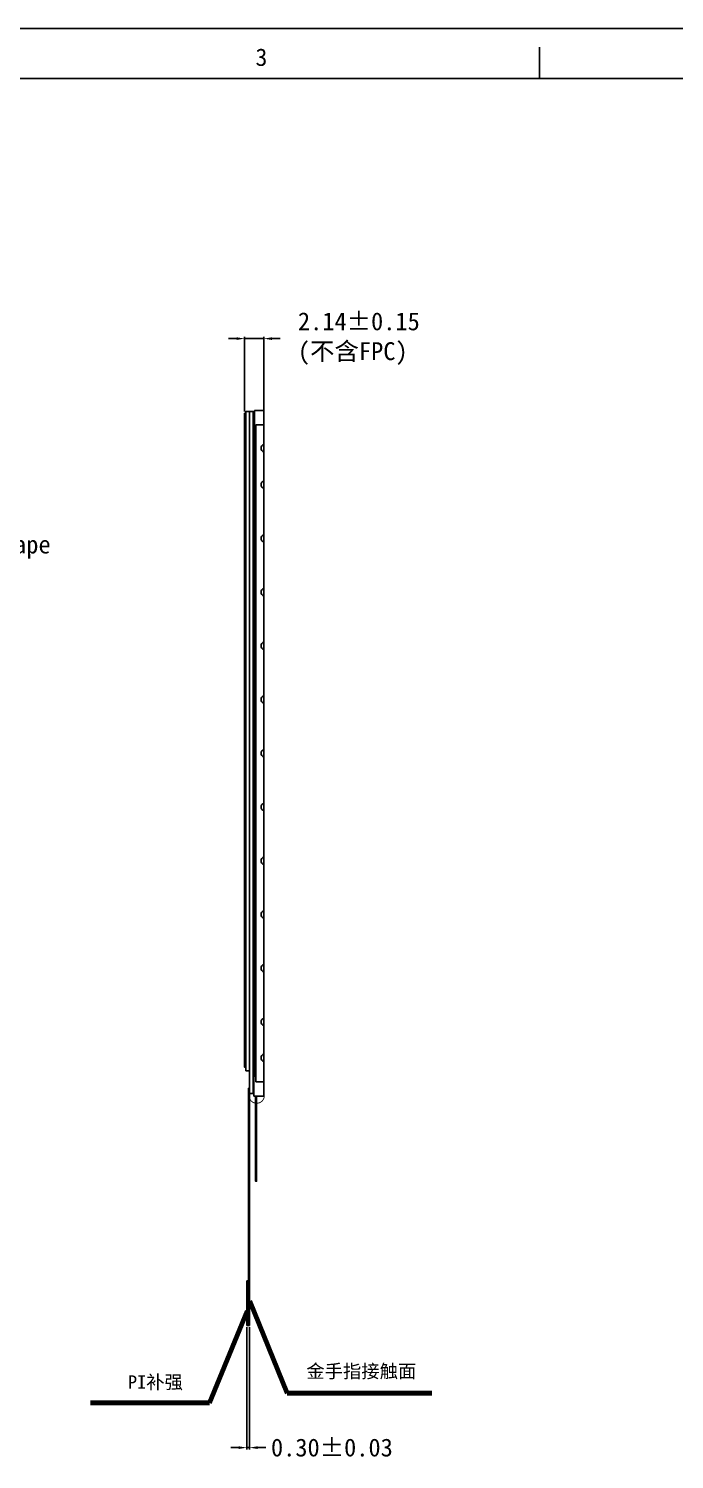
# Model space of a CAD drawing. Header units: millimetres. Extents: x 901 to 2027, y 451 to 1010.
# Drawn here: x 1042.2 to 1114.3, y 682.9 to 842.7 of the extents above; entities that cross this region are included whole.
import ezdxf

# ---------------------------------------------------------------- set-up
doc = ezdxf.new("R2010")
doc.units = ezdxf.units.MM
doc.layers.get('Defpoints').update_dxf_attribs({"lineweight": 18})
doc.layers.add('dim', color=3, linetype='Continuous')
doc.layers.add('DIM（标注）', color=3, linetype='Continuous')
doc.styles.get("Standard").update_dxf_attribs({"font": 'txt', "bigfont": 'gbcbig.shx'})
doc.styles.add('宋', font='', dxfattribs={"height": 2})
doc.styles.add('宋体', font='')
doc.styles.add('样式 2', font='times.ttf')
doc.styles.get('宋').set_extended_font_data('SimSun')
doc.styles.get('宋体').set_extended_font_data('宋体')
doc.dimstyles.new('ISO-25$0', dxfattribs={"dimtxt": 3.5, "dimasz": 0.9, "dimexe": 0.2, "dimexo": 0.2, "dimgap": 0.4, "dimtad": 0, "dimzin": 0, "dimdsep": 46, "dimtxsty": '样式 2', "dimcen": 2.5, "dimclrd": 3, "dimclre": 3, "dimclrt": 7, "dimadec": 0, "dimazin": 0, "dimtp": 1.2, "dimtm": 1.2, "dimtfac": 1, "dimtmove": 0, "dimatfit": 3, "dimfxl": 1, "dimtolj": 1, "dimarcsym": 0})
doc.dimstyles.new('ISO-25$7', dxfattribs={"dimscale": 0.5, "dimtxt": 2.5, "dimasz": 2, "dimexe": 0.65, "dimexo": 0, "dimtad": 0, "dimdec": 3, "dimdsep": 46, "dimtxsty": 'Standard', "dimcen": 1.6, "dimclre": 73, "dimazin": 0, "dimtfac": 1, "dimtdec": 3, "dimtofl": 0, "dimtmove": 0, "dimatfit": 0, "dimfxl": 1, "dimtolj": 1, "dimlwd": 9, "dimlwe": 9, "dimarcsym": 0})

# ---------------------------------------------------------------- blocks, each defined once
blk = doc.blocks.new('*D69')
at = {"layer": 'Defpoints', "color": 0}
for p in [(1068.48, 808.06), (1066.34, 799.73), (1068.48, 799.73)]:
    blk.add_point(p, dxfattribs=at)
at = {"layer": 'dim', "color": 3, "lineweight": -2}
for p, q in [((1065.44, 808.06), (1064.54, 808.06)), ((1066.34, 799.93), (1066.34, 808.26)), ((1066.34, 808.06), (1068.48, 808.06)), ((1068.48, 799.93), (1068.48, 808.26)), ((1069.38, 808.06), (1070.31, 808.06))]:
    blk.add_line(p, q, dxfattribs=at)
at = {"layer": 'dim', "color": 3}
for points in [[(1065.44, 808.21), (1065.44, 807.91), (1066.34, 808.06)], [(1069.38, 808.21), (1069.38, 807.91), (1068.48, 808.06)]]:
    blk.add_solid(points, dxfattribs=at)
at = {"layer": 'dim', "color": 7, "insert": (1078.41, 808.06), "char_height": 2, "attachment_point": 5, "style": '宋'}
blk.add_mtext('\\A1; 2.14%%P0.15\\P{\\fSimSun|b0|i0|c134|p2;(不含}FPC)', dxfattribs=at)
blk = doc.blocks.new('*D72')
at = {"layer": 'Defpoints', "color": 0}
for p in [(1066.59, 697.87), (1066.89, 697.87), (1066.89, 684.22)]:
    blk.add_point(p, dxfattribs=at)
at = {"layer": 'dim', "color": 3, "lineweight": -2}
for p, q in [((1066.59, 697.67), (1066.59, 684.02)), ((1066.89, 697.67), (1066.89, 684.02)), ((1065.69, 684.22), (1064.79, 684.22)), ((1066.59, 684.22), (1066.89, 684.22)), ((1067.79, 684.22), (1068.69, 684.22))]:
    blk.add_line(p, q, dxfattribs=at)
at = {"layer": 'dim', "color": 3}
for points in [[(1065.69, 684.37), (1065.69, 684.07), (1066.59, 684.22)], [(1067.79, 684.37), (1067.79, 684.07), (1066.89, 684.22)]]:
    blk.add_solid(points, dxfattribs=at)
at = {"layer": 'dim', "color": 7, "insert": (1076.08, 684.22), "char_height": 2, "attachment_point": 5, "style": '宋'}
blk.add_mtext('\\A1;0.30%%P0.03', dxfattribs=at)
blk = doc.blocks.new('A$C11BD6558')
at = {"color": 0}
for p, q in [((-42.39, 0), (-41.35, 0)), ((-42.39, 0), (-42.39, -73.83)), ((-41.35, 0), (-41.35, -1.6)), ((-42.39, -73.83), (-42.47, -74.63)), ((-42.47, -74.63), (-42.47, -76.54)), ((-41.35, -74.94), (-41.35, -76.54)), ((-42.47, -76.54), (-41.35, -76.54))]:
    blk.add_line(p, q, dxfattribs=at)
at = {"color": 152}
for p, q in [((-42.24, -1.6), (-42.24, -74.94)), ((-41.35, -1.6), (-42.24, -1.6)), ((-41.35, -1.6), (-41.35, -74.94)), ((-41.35, -74.94), (-42.24, -74.94))]:
    blk.add_line(p, q, dxfattribs=at)
at = {"color": 32}
for p, q in [((-42.27, -76.54), (-42.27, -86.05)), ((-42.15, -76.54), (-42.15, -86.05)), ((-42.27, -86.05), (-42.15, -86.05))]:
    blk.add_line(p, q, dxfattribs=at)
at = {"color": 0}
for centre in [(-41.21, -4.2), (-41.21, -8.27), (-41.21, -14.27), (-41.21, -20.27), (-41.21, -26.27), (-41.21, -32.27), (-41.21, -38.27), (-41.21, -44.27), (-41.21, -50.27), (-41.21, -56.27), (-41.21, -62.27), (-41.21, -68.27), (-41.21, -72.27)]:
    blk.add_arc(centre, 0.45, 108.1262, 251.8738, dxfattribs=at)
at = {"layer": 'DIM（标注）', "color": 4}
blk.add_line((-42.39, -0.25), (-42.39, -72.88), dxfattribs=at)

msp = doc.modelspace()

# ---------------------------------------------------------------- linework, layer by layer
at = {"color": 7, "linetype": 'Continuous'}
msp.add_line((900.824, 842.6782), (1297.2005, 842.6782), dxfattribs=at)
at = {"linetype": 'Continuous'}
for p, q in [((1099.2642, 837.1217), (1099.2642, 840.5945)), ((906.3805, 837.1217), (1291.644, 837.1217))]:
    msp.add_line(p, q, dxfattribs=at)
at = {"color": 0}
for p, q in [((1067.4404, 800.0262), (1068.4804, 800.0262)), ((1067.4404, 800.0262), (1067.4404, 726.1962)), ((1068.4804, 800.0262), (1068.4804, 723.4862)), ((1067.4404, 726.1962), (1067.3604, 725.3962)), ((1067.3604, 725.3962), (1067.3604, 723.4862)), ((1067.3604, 725.3962), (1067.3604, 723.4862)), ((1067.3604, 723.4862), (1068.4804, 723.4862))]:
    msp.add_line(p, q, dxfattribs=at)
at = {"color": 32}
for p, q in [((1066.7704, 724.3502), (1066.7704, 697.8662)), ((1066.7704, 724.3502), (1066.8904, 724.3502)), ((1066.8904, 724.1131), (1066.8904, 697.8662)), ((1066.5904, 697.8662), (1066.5904, 702.8662)), ((1066.8904, 697.8662), (1066.5904, 697.8662)), ((1066.7704, 697.8662), (1066.8904, 697.8662))]:
    msp.add_line(p, q, dxfattribs=at)
at = {"color": 30}
msp.add_line((1066.5904, 702.8662), (1066.8904, 702.8662), dxfattribs=at)
at = {"color": 7}
msp.add_lwpolyline([(1066.8304, 724.3502, 0.1, 0.1, 0), (1066.8304, 723.4862, 0.1, 0.1, 0.94640083), (1068.5404, 723.4862, 0.1, 0.1, 0), (1068.5404, 746.5104, 0, 0, 0)], format="xyseb", dxfattribs=at)
at = {"color": 32}
msp.add_lwpolyline([(1067.5604, 723.4862), (1067.5604, 713.9724), (1067.6804, 713.9724), (1067.6804, 723.4862)], dxfattribs=at)
at = {"layer": 'dim', "color": 6}
for points in [[(1066.4904, 726.7002), (1066.3404, 726.7002), (1066.3404, 799.7262), (1066.4904, 799.7262)], [(1067.2904, 726.7002), (1067.4404, 726.7002), (1067.4404, 799.7262), (1067.2904, 799.7262)]]:
    msp.add_lwpolyline(points, dxfattribs=at)
at = {"layer": 'dim', "color": 4}
msp.add_lwpolyline([(1066.8904, 726.3002), (1066.4904, 726.3002), (1066.4904, 799.9262), (1067.2904, 799.9262), (1067.2904, 723.7502), (1066.8904, 723.7502), (1066.8904, 799.9262)], dxfattribs=at)
at = {"layer": 'DIM（标注）', "color": 4}
msp.add_line((1067.4404, 799.7762), (1067.4404, 727.1462), dxfattribs=at)

# ---------------------------------------------------------------- block references
msp.add_blockref('A$C11BD6558', (1109.8292, 800.0262))

# ---------------------------------------------------------------- texts
at = {"color": 4, "linetype": 'Continuous', "style": '宋体'}
msp.add_text('3', height=1.9448, dxfattribs=at).set_placement((1067.5509, 838.5169))
at = {"layer": 'dim', "color": 4, "width": 26.521564, "attachment_point": 1, "style": '宋体'}
for s, insert, char_height in [('{\\C1;Remove Tape}', (1029.7134, 786.0734), 2), ('{\\C1;金手指接触面}', (1073.2263, 693.5092), 1.5), ('{\\C1;PI补强}', (1053.3098, 692.2947), 1.5)]:
    msp.add_mtext(s, dxfattribs=dict(at, insert=insert, char_height=char_height))

# ---------------------------------------------------------------- dimensions: what is measured, and where the dimension line sits
at = {"layer": 'dim', "color": 4}
dim = msp.add_linear_dim(base=(1068.4804, 808.0605), p1=(1066.3404, 799.7262), p2=(1068.4804, 799.7262), text=' <>%%P0.15\\P{\\fSimSun|b0|i0|c134|p2;(不含}FPC)', dimstyle='ISO-25$0', override={"dimtxsty": '宋'}, dxfattribs=at)
dim.commit()
dim.dimension.update_dxf_attribs({"geometry": '*D69', "text_midpoint": (1078.4137, 808.0605), "dimtype": 160})
dim = msp.add_linear_dim(base=(1066.8904, 684.2224), p1=(1066.5904, 697.8662), p2=(1066.8904, 697.8662), text='<>%%P0.03', dimstyle='ISO-25$0', override={"dimtxsty": '宋'}, dxfattribs=at)
dim.commit()
dim.dimension.update_dxf_attribs({"geometry": '*D72', "text_midpoint": (1076.0848, 684.2224)})

# ---------------------------------------------------------------- leaders
for points in [[(1066.9056, 700.5639), (1071.1019, 690.3191), (1087.2424, 690.3191)], [(1066.6304, 699.4721), (1062.4341, 689.2274), (1049.1314, 689.2274)]]:
    msp.add_leader(points, dimstyle='ISO-25$7', override={"dimscale": 1, "dimtxt": 3.5, "dimasz": 0.9, "dimexe": 0.2, "dimexo": 0.2, "dimgap": 0.4, "dimdec": 2, "dimzin": 0, "dimtxsty": '宋', "dimcen": 2.5, "dimclrd": 3, "dimclre": 3, "dimclrt": 7, "dimadec": 0, "dimtp": 1.2, "dimtm": 1.2, "dimtdec": 2, "dimtofl": 1, "dimatfit": 3, "dimlwd": 65534, "dimlwe": 65534}, dxfattribs=at)

doc.saveas('drawing.dxf')
